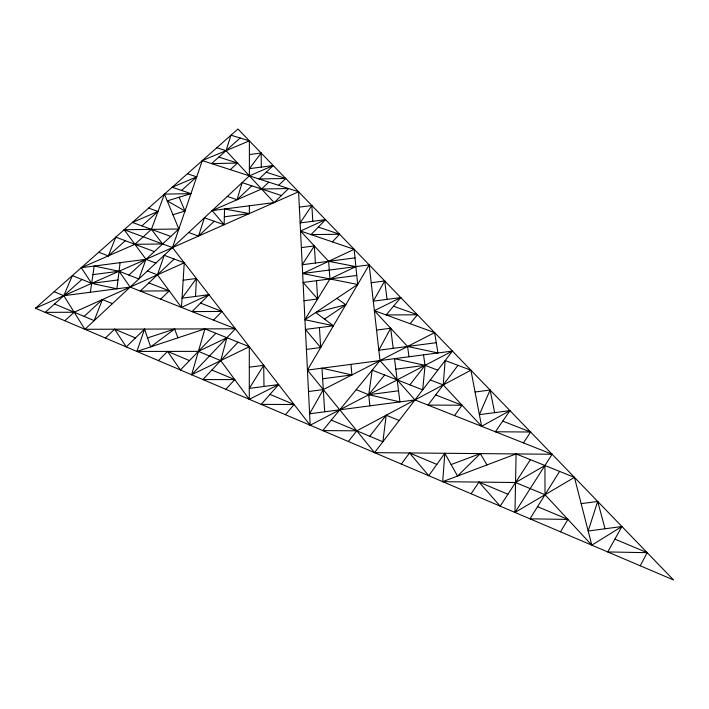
<?xml version="1.0" encoding="UTF-8"?>
<svg xmlns="http://www.w3.org/2000/svg" width="709" height="709" viewBox="0 0 709 709"><rect width="100%" height="100%" fill="white"/><g stroke="black" fill="none" stroke-linecap="round" stroke-linejoin="round"><path stroke-width="1.06" d="M285.426 414.694L294.12 404.52L261.204 404.378L278.637 384.553L249.293 399.309L249.311 346.719L204.928 328.887L136.89 351.442L144.547 329.1L150.636 346.887L174.644 328.994L177.924 337.839M224.354 216.803L249.364 213.569L249.364 205.796M54.141 291.709L63.792 295.697L84.903 329.304L249.382 175.85L249.391 140.861L230.992 135.197L226.02 150.654L274.17 202.588L288.572 188.541L261.586 189.019L212.133 210.6L224.15 224.726L224.549 208.995L249.364 213.569M574.441 477.37L514.982 512.447L516.09 453.92L574.441 477.37L591.793 545.159L621.917 526.521L607.728 551.939L647.184 552.674L640.218 565.782M195.516 296.442L196.411 278.477L183.17 280.197M181.477 307.414L184.251 262.791L164.231 255.293L157.433 274.835L181.477 307.414L208.978 294.687L192.05 311.606L221.97 311.446L213.506 320.105M591.793 545.159L545.026 494.722L515.549 482.528L442.7 481.668L444.818 453.281L457.553 476.049L480.33 453.6L486.994 464.918M481.606 426.313L443.222 384.916L445.172 360.553L470.918 370.195L481.606 426.313L509.975 410.626L495.387 431.772L530.633 432.02L523.419 442.886M120.105 262.676L116.888 288.802L91.656 283.37L72.336 275.606L63.792 295.697L130.155 287.083L235.406 328.781L191.607 374.742L204.928 328.887M399.185 420.517L386.183 415.226L382.887 441.769L331.316 420.127M90.353 292.25L94.208 266.035L119.05 271.246L138.84 278.974L145.983 259.326L124.155 229.743L178.845 228.998L164.417 194.115L190.96 193.654L172.181 187.247L196.721 176.851L187.415 173.758M249.293 399.309L220.729 360.606L226.898 337.714L198.396 351.372L136.89 351.442M227.305 196.437L237.054 199.725L242.115 182.63L281.411 195.524M188.638 232.517L198.529 236.07L204.405 217.814L224.15 224.726M581.167 503.638L597.696 501.44L588.169 531.023L621.917 526.521M332.397 241.893L339.593 234.245L311.056 234.608L325.493 219.648L300.536 231.019L354.146 249.311L357.673 284.477L302.646 273.523L369.185 264.874L307.44 370.08L374.547 452.643L452.439 351.07L310.179 425.232L172.473 247.601L202.287 160.597L249.391 140.861M117.978 279.958L91.656 283.37L81.251 267.71L134.896 244.304L151.425 229.37L164.417 194.115M112.421 303.629L102.406 299.544L94.2 320.628L54.531 303.984M98.746 252.227L108.3 255.914L115.797 237.143L154.358 251.598M475.074 392.015L490.087 390.039L479.381 414.659L509.975 410.626M376.559 330.084L390.668 328.24L378.836 350.219L436.274 342.704M410.139 323.694L417.406 314.796L386.166 314.947L400.789 297.594L374.361 310.648L407.56 346.462L437.967 352.967L434.617 332.618L323.295 389.587L309.611 413.79L414.978 399.92L552.107 454.247L514.982 512.447M371.197 282.723L384.721 280.959L373.288 301.174L400.789 297.594M560.5 531.83L567.927 519.413L537.564 506.678M336.917 298.347L345.77 304.764L315.709 312.509L333.443 325.768L304.941 319.706L329.942 278.956L355.883 266.602L328.613 261.311L300.536 231.019M249.302 367.191L263.713 365.303L249.293 388.408L278.637 384.553M559.596 471.405L529.969 518.828L567.927 519.413M301.36 247.609L314.353 245.926L302.211 264.741L355.005 257.881M530.421 459.68L500.182 506.146L478.992 482.093L471.095 493.756M299.349 207.117L311.836 205.504L300.129 222.927L325.493 219.648M444.818 453.281L428.75 475.73L409.554 452.962L401.329 464.049M196.411 278.477L182.045 298.188L208.978 294.687M454.504 415.58L462.055 405.229L435.672 394.922M249.391 154.544L261.151 153.038L249.382 168.645L273.266 165.569L259.051 178.978L285.736 178.482L278.637 185.324M457.979 365.348L428.006 405.087L462.055 405.229M369.779 436.265L386.183 415.226M409.864 384.845L425.072 365.339L423.486 354.863M348.358 441.494L356.813 430.824L470.918 370.195M384.615 374.981L368.733 394.709L369.85 405.858M369.185 264.874L380.006 360.562L322.763 430.593L356.813 430.824M225.852 389.321L234.75 379.607L211.876 370.009M238.047 342.19L202.898 379.554L234.75 379.607M215.855 333.274L180.432 369.983L167.546 351.407L158.435 360.615M144.547 329.1L126.273 346.923L114.628 329.198L105.375 338.025M160.642 299.163L169.256 290.858L148.881 282.9M261.586 189.019L268.8 182.142M174.192 259.024L140.222 291.071L169.256 290.858M198.529 236.07L214.233 221.252M237.054 199.725L251.81 185.811M84.141 316.4L102.406 299.544M128.896 275.092L178.845 228.998M64.829 320.752L74.17 312.226L184.251 262.791M230.301 169.673L237.524 163.07L218.824 157.088M81.952 279.47L45.146 312.377L74.17 312.226M108.3 255.914L125.298 240.706M141.871 225.887L158.036 211.442L148.615 208.1M181.531 190.437L196.721 176.851M240.156 138.016L211.548 163.602L237.524 163.07M35.45 308.247L237.967 129.029L673.55 579.971L35.45 308.247L298.586 191.785L310.179 425.232M324.518 319.094L345.77 304.764M304.941 319.706L357.673 284.477M515.549 482.528L544.92 465.512L545.026 494.722M191.607 374.742L249.311 346.719M302.646 273.523L354.146 249.311M249.382 175.85L273.266 165.569M158.036 211.442L132.415 222.44L170.789 236.434M442.7 481.668L516.09 453.92M451.128 464.555L480.33 453.6M147.569 337.918L174.644 328.994M172.952 214.73L185.005 211.025L179.12 197.262M190.96 193.654L167.227 200.886L185.005 211.025M303.993 300.758L317.65 298.976L316.515 280.702M333.443 325.768L305.419 329.428L320.672 347.525L306.412 349.395M307.44 370.08L452.439 351.07M322.622 378.783L351.921 374.937L350.99 364.373M395.826 369.176L425.072 365.339L437.79 370.169M308.504 391.528L323.295 389.587M398.547 390.792L368.733 394.709L356.21 389.675M212.133 210.6L274.17 202.588M81.251 267.71L145.983 259.326L155.883 263.083M92.941 274.631L119.05 271.246L130.155 287.083M356.769 275.464L303.089 282.448L317.65 298.976M134.896 244.304L162.627 243.967L151.425 229.37M84.903 329.304L235.406 328.781M374.547 452.643L552.107 454.247M351.921 374.937L321.966 368.175L324.678 411.805M216.812 147.747L226.02 150.654M266.194 172.234L285.736 178.482M202.287 160.597L298.586 191.785M318.323 227.084L339.593 234.245M393.53 306.208L417.406 314.796M374.361 310.648L434.617 332.618M124.155 229.743L172.473 247.601M147.419 270.98L157.433 274.835M430.301 379.944L443.222 384.916M200.567 303.089L221.97 311.446M502.734 421.119L530.633 432.02M198.396 351.372L220.729 360.606M114.628 329.198L135.472 337.945M167.546 351.407L189.48 360.606M269.987 394.39L294.12 404.52M409.554 452.962L436.85 464.413M478.992 482.093L507.928 494.244M614.889 539.124L647.184 552.674M380.006 360.562L414.978 399.92M597.696 501.44L605.052 528.772M490.087 390.039L494.687 412.647M407.56 346.462L408.996 356.769M384.721 280.959L387.043 299.384M390.668 328.24L393.203 348.341M328.613 261.311L329.942 278.956M311.836 205.504L312.811 221.288M314.353 245.926L315.416 263.03M319.431 327.593L320.672 347.525M261.151 153.038L261.32 167.111M263.713 365.303L263.97 386.476M425.072 365.339L422.697 389.853L372.19 370.125L368.733 394.709L399.938 401.897L394.496 358.665L425.072 365.339"/></g></svg>
